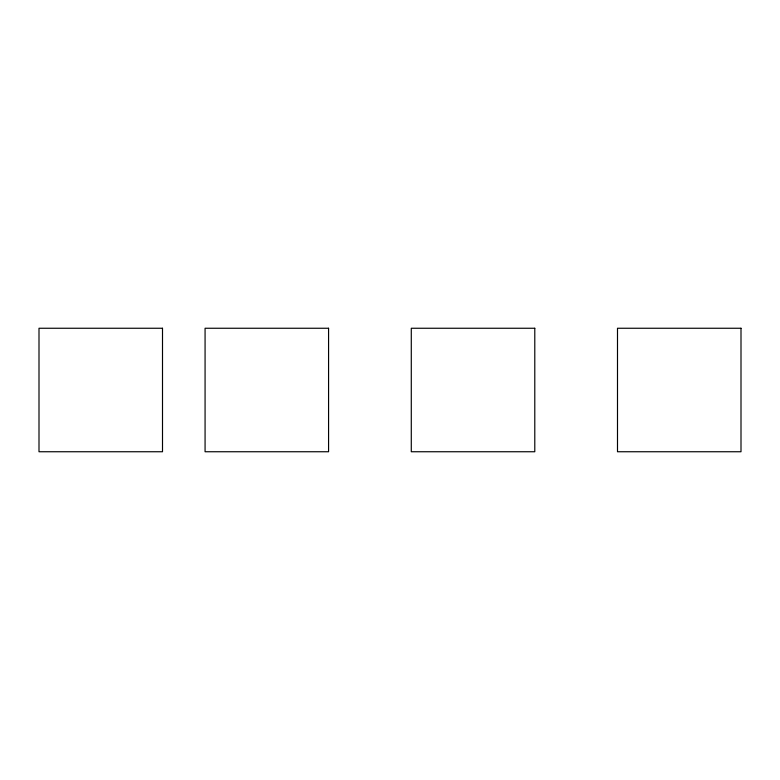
<?xml version="1.0" encoding="UTF-8"?>
<svg xmlns="http://www.w3.org/2000/svg" width="780" height="780" viewBox="0 0 780 780"><rect width="100%" height="100%" fill="white"/><g stroke="black" fill="none" stroke-linecap="round" stroke-linejoin="round"><path stroke-width="1.17" d="M162.503 328.253L39 328.253L39 451.747L162.503 451.747L162.503 328.253M328.575 328.253L205.072 328.253L205.072 451.747L328.575 451.747L328.575 328.253M534.788 328.253L411.284 328.253L411.284 451.747L534.788 451.747L534.788 328.253M741 328.253L617.497 328.253L617.497 451.747L741 451.747L741 328.253"/></g></svg>
